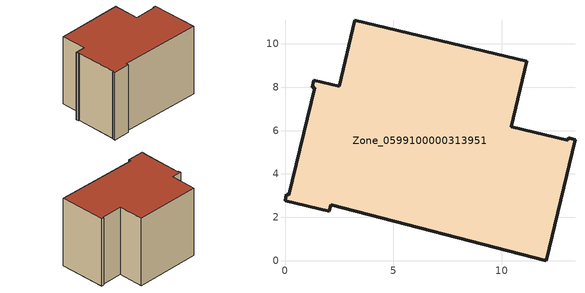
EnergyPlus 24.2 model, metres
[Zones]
Zone_0599100000313951
 floor ground (C_G): 2.11,2.57 2.04,2.27 0,2.75 0.07,3.05 0.17,3.02 1.37,7.97 1.26,7.99 1.32,8.32 2.51,8.04 3.22,11.08 11.14,9.2 10.42,6.18 13.04,5.56 13.07,5.66 13.37,5.58 12.04,0 z0
 wall outside (C_F): 13.07,5.66 13.04,5.56 10.42,6.18 11.14,9.2 3.22,11.08 2.51,8.04 1.32,8.32 1.26,7.99 1.37,7.97 0.17,3.02 0.07,3.05 0,2.75 2.04,2.27 2.11,2.57 12.04,0 13.37,5.58 13.07,5.66 z0:8.65
 roof outside (C_R): 0.07,3.05 0,2.75 2.04,2.27 2.11,2.57 12.04,0 13.37,5.58 13.07,5.66 13.04,5.56 10.42,6.18 11.14,9.2 3.22,11.08 2.51,8.04 1.32,8.32 1.26,7.99 1.37,7.97 0.17,3.02 z8.65
[BUILDING]
Pand.0599100000313951: North Axis=0; Terrain=City; Loads Convergence Tolerance Value=0.04; Temperature Convergence Tolerance Value=0.4; Solar Distribution=FullExterior; Maximum Number of Warmup Days=25; Minimum Number of Warmup Days=1
[Site:Location]
Rotterdam.The.Hague.AP_ZH_NLD Design_Conditions: Latitude=51.96; Longitude=4.45; Time Zone=1; Elevation=-4.5
[SITE:GROUNDTEMPERATURE:BUILDINGSURFACE]
18, 18, 18, 18, 18, 18, 18, 18, 18, 18, 18, 18
[MATERIAL] Thermal Absorptance=0.9; Solar Absorptance=0.7; Visible Absorptance=0.7
Name | Roughness | Thickness | Conductivity | Density | Specific Heat
G.TC.1992-2005 | MediumSmooth | 0.15 | 0.06 | 540 | 1210
F.TC.1992-2005 | Rough | 0.3 | 0.12 | 1920 | 840
R.TC.1992-2005 | MediumRough | 0.2 | 0.08 | 1500 | 1000
[CONSTRUCTION]
C_G: G.TC.1992-2005
C_F: F.TC.1992-2005
C_R: R.TC.1992-2005
[ZONE]
Zone_0599100000313951: Type=1; Multiplier=1; Ceiling Height=Autocalculate; Volume=Autocalculate; Floor Area=autocalculate; Part of Total Floor Area=Yes
[ZONEINFILTRATION:DESIGNFLOWRATE]
Infil_Zone_0599100000313951: Zone or ZoneList or Space or SpaceList=Zone_0599100000313951; Schedule=AlwaysOn; Design Flow Rate Calculation Method=Flow/Area; Flow Rate per Floor Area=0.0015; Constant Term Coefficient=1; Temperature Term Coefficient=0; Velocity Term Coefficient=0; Velocity Squared Term Coefficient=0
[HVACTEMPLATE:ZONE:IDEALLOADSAIRSYSTEM]
Zone_0599100000313951: Maximum Heating Supply Air Temperature=50; Minimum Cooling Supply Air Temperature=13; Maximum Heating Supply Air Humidity Ratio=0.0156; Minimum Cooling Supply Air Humidity Ratio=0.0077; Heating Limit=NoLimit; Cooling Limit=NoLimit; Dehumidification Control Type=ConstantSensibleHeatRatio; Cooling Sensible Heat Ratio=0.7; Dehumidification Setpoint=60; Humidification Control Type=None; Humidification Setpoint=30; Outdoor Air Method=None; Outdoor Air Flow Rate per Person=0.00944; Outdoor Air Flow Rate per Zone Floor Area=0; Outdoor Air Flow Rate per Zone=0; Demand Controlled Ventilation Type=None; Outdoor Air Economizer Type=NoEconomizer; Heat Recovery Type=None; Sensible Heat Recovery Effectiveness=0.7; Latent Heat Recovery Effectiveness=0.65
[ZONECONTROL:THERMOSTAT]
ThermostatControl_Zone_0599100000313951: Zone or ZoneList=Zone_0599100000313951; Control Type Schedule=DualSetpointControlType; Control 1=Thermostat_Zone_0599100000313951; Temperature Difference Between Cutout And Setpoint=0
[THERMOSTATSETPOINT:DUALSETPOINT]
Thermostat_Zone_0599100000313951: Heating Setpoint Temperature Schedule=HeatingSetpoint_Zone_0599100000313951; Cooling Setpoint Temperature Schedule=CoolingSetpoint_Zone_0599100000313951
[SCHEDULE:COMPACT]
HeatingSetpoint_Zone_0599100000313951: Through: 12/31, For: AllDays, Until: 24:00, 21
CoolingSetpoint_Zone_0599100000313951: Through: 12/31, For: AllDays, Until: 24:00, 24
DualSetpointControlType: Through: 12/31, For: AllDays, Until: 24:00, 4
AlwaysOn: Through: 12/31, For: AllDays, Until: 24:00, 1
